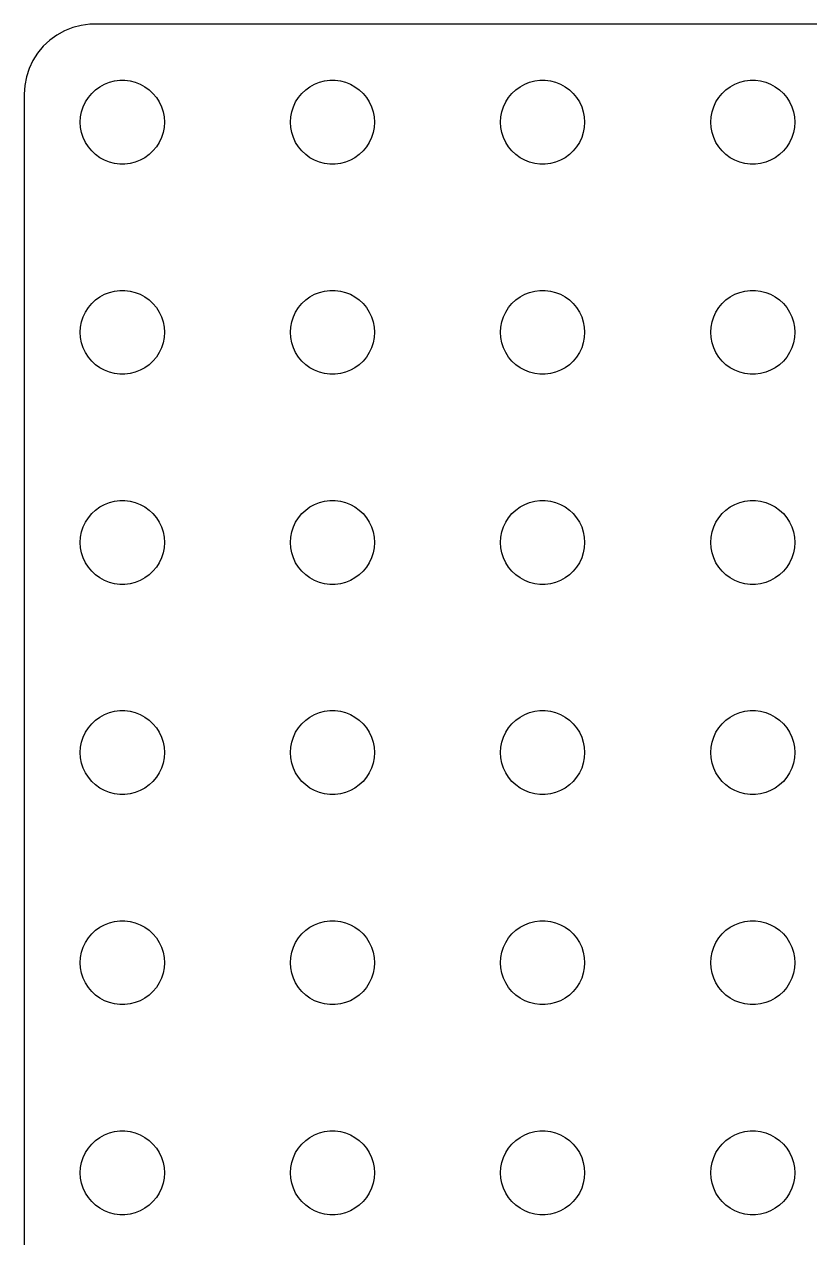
# Model space of a CAD drawing. Header units: metres. Extents: x 0 to 224, y 1 to 164.
# Drawn here: x 0.5 to 56.6, y 77.9 to 164.5 of the extents above; entities that cross this region are included whole.
import ezdxf

# ---------------------------------------------------------------- set-up
doc = ezdxf.new("R2010")
doc.units = ezdxf.units.M

msp = doc.modelspace()

# ---------------------------------------------------------------- linework, layer by layer
for p, q in [((2.82086, 163.722), (2.31287, 163.353)), ((3.37109, 164.024), (2.82086, 163.722)), ((3.95491, 164.255), (3.37109, 164.024)), ((4.56308, 164.411), (3.95491, 164.255)), ((5.18604, 164.49), (4.56308, 164.411)), ((219.814, 164.49), (5.18604, 164.49)), ((1.85515, 162.923), (1.45491, 162.439)), ((2.31287, 163.353), (1.85515, 162.923)), ((1.45491, 162.439), (1.11845, 161.909)), ((0.85111, 161.341), (0.65707, 160.743)), ((1.11845, 161.909), (0.85111, 161.341)), ((0.65707, 160.743), (0.53941, 160.127)), ((6.22266, 160.214), (6.57294, 160.353)), ((6.57294, 160.353), (6.93785, 160.447)), ((6.93785, 160.447), (7.31161, 160.494)), ((7.31161, 160.494), (7.68837, 160.494)), ((7.68837, 160.494), (8.06213, 160.447)), ((8.06213, 160.447), (8.42705, 160.353)), ((8.42705, 160.353), (8.77733, 160.214)), ((21.2227, 160.214), (21.5729, 160.353)), ((21.5729, 160.353), (21.9379, 160.447)), ((21.9379, 160.447), (22.3116, 160.494)), ((22.3116, 160.494), (22.6884, 160.494)), ((22.6884, 160.494), (23.0621, 160.447)), ((23.0621, 160.447), (23.427, 160.353)), ((23.427, 160.353), (23.7773, 160.214)), ((36.2227, 160.214), (36.5729, 160.353)), ((36.5729, 160.353), (36.9379, 160.447)), ((36.9379, 160.447), (37.3116, 160.494)), ((37.3116, 160.494), (37.6884, 160.494)), ((37.6884, 160.494), (38.0621, 160.447)), ((38.0621, 160.447), (38.427, 160.353)), ((38.427, 160.353), (38.7773, 160.214)), ((51.2227, 160.214), (51.5729, 160.353)), ((51.5729, 160.353), (51.9379, 160.447)), ((51.9379, 160.447), (52.3116, 160.494)), ((52.3116, 160.494), (52.6884, 160.494)), ((52.6884, 160.494), (53.0621, 160.447)), ((53.0621, 160.447), (53.427, 160.353)), ((53.427, 160.353), (53.7773, 160.214)), ((0.53941, 160.127), (0.5, 159.5)), ((0.5, 159.5), (0.5, 5.5)), ((5.07294, 159.263), (5.31308, 159.554)), ((5.31308, 159.554), (5.58772, 159.812)), ((5.58772, 159.812), (5.89252, 160.033)), ((5.89252, 160.033), (6.22266, 160.214)), ((8.77733, 160.214), (9.10747, 160.033)), ((9.10747, 160.033), (9.41226, 159.812)), ((9.41226, 159.812), (9.6869, 159.554)), ((9.6869, 159.554), (9.92705, 159.263)), ((20.0729, 159.263), (20.3131, 159.554)), ((20.3131, 159.554), (20.5877, 159.812)), ((20.5877, 159.812), (20.8925, 160.033)), ((20.8925, 160.033), (21.2227, 160.214)), ((23.7773, 160.214), (24.1075, 160.033)), ((24.1075, 160.033), (24.4123, 159.812)), ((24.4123, 159.812), (24.6869, 159.554)), ((24.6869, 159.554), (24.927, 159.263)), ((35.0729, 159.263), (35.3131, 159.554)), ((35.3131, 159.554), (35.5877, 159.812)), ((35.5877, 159.812), (35.8925, 160.033)), ((35.8925, 160.033), (36.2227, 160.214)), ((38.7773, 160.214), (39.1075, 160.033)), ((39.1075, 160.033), (39.4123, 159.812)), ((39.4123, 159.812), (39.6869, 159.554)), ((39.6869, 159.554), (39.927, 159.263)), ((50.0729, 159.263), (50.3131, 159.554)), ((50.3131, 159.554), (50.5877, 159.812)), ((50.5877, 159.812), (50.8925, 160.033)), ((50.8925, 160.033), (51.2227, 160.214)), ((53.7773, 160.214), (54.1075, 160.033)), ((54.1075, 160.033), (54.4123, 159.812)), ((54.4123, 159.812), (54.6869, 159.554)), ((54.6869, 159.554), (54.927, 159.263)), ((4.59424, 158.246), (4.71066, 158.604)), ((4.71066, 158.604), (4.87108, 158.945)), ((4.87108, 158.945), (5.07294, 159.263)), ((9.92705, 159.263), (10.1289, 158.945)), ((10.1289, 158.945), (10.2893, 158.604)), ((10.2893, 158.604), (10.4057, 158.246)), ((19.5942, 158.246), (19.7107, 158.604)), ((19.7107, 158.604), (19.8711, 158.945)), ((19.8711, 158.945), (20.0729, 159.263)), ((24.927, 159.263), (25.1289, 158.945)), ((25.1289, 158.945), (25.2893, 158.604)), ((25.2893, 158.604), (25.4057, 158.246)), ((34.5942, 158.246), (34.7107, 158.604)), ((34.7107, 158.604), (34.8711, 158.945)), ((34.8711, 158.945), (35.0729, 159.263)), ((39.927, 159.263), (40.1289, 158.945)), ((40.1289, 158.945), (40.2893, 158.604)), ((40.2893, 158.604), (40.4057, 158.246)), ((49.5942, 158.246), (49.7107, 158.604)), ((49.7107, 158.604), (49.8711, 158.945)), ((49.8711, 158.945), (50.0729, 159.263)), ((54.927, 159.263), (55.1289, 158.945)), ((55.1289, 158.945), (55.2893, 158.604)), ((55.2893, 158.604), (55.4057, 158.246)), ((4.5, 157.5), (4.52365, 157.876)), ((4.52365, 157.876), (4.59424, 158.246)), ((10.4057, 158.246), (10.4763, 157.876)), ((10.4763, 157.876), (10.5, 157.5)), ((19.5, 157.5), (19.5237, 157.876)), ((19.5237, 157.876), (19.5942, 158.246)), ((25.4057, 158.246), (25.4763, 157.876)), ((25.4763, 157.876), (25.5, 157.5)), ((34.5, 157.5), (34.5237, 157.876)), ((34.5237, 157.876), (34.5942, 158.246)), ((40.4057, 158.246), (40.4763, 157.876)), ((40.4763, 157.876), (40.5, 157.5)), ((49.5, 157.5), (49.5237, 157.876)), ((49.5237, 157.876), (49.5942, 158.246)), ((55.4057, 158.246), (55.4763, 157.876)), ((55.4763, 157.876), (55.5, 157.5)), ((4.52365, 157.124), (4.5, 157.5)), ((4.59424, 156.754), (4.52365, 157.124)), ((10.4763, 157.124), (10.4057, 156.754)), ((10.5, 157.5), (10.4763, 157.124)), ((19.5237, 157.124), (19.5, 157.5)), ((19.5942, 156.754), (19.5237, 157.124)), ((25.4763, 157.124), (25.4057, 156.754)), ((25.5, 157.5), (25.4763, 157.124)), ((34.5237, 157.124), (34.5, 157.5)), ((34.5942, 156.754), (34.5237, 157.124)), ((40.4763, 157.124), (40.4057, 156.754)), ((40.5, 157.5), (40.4763, 157.124)), ((49.5237, 157.124), (49.5, 157.5)), ((49.5942, 156.754), (49.5237, 157.124)), ((55.4763, 157.124), (55.4057, 156.754)), ((55.5, 157.5), (55.4763, 157.124)), ((4.71066, 156.396), (4.59424, 156.754)), ((4.87108, 156.055), (4.71066, 156.396)), ((5.07294, 155.737), (4.87108, 156.055)), ((10.1289, 156.055), (9.92705, 155.737)), ((10.2893, 156.396), (10.1289, 156.055)), ((10.4057, 156.754), (10.2893, 156.396)), ((19.7107, 156.396), (19.5942, 156.754)), ((19.8711, 156.055), (19.7107, 156.396)), ((20.0729, 155.737), (19.8711, 156.055)), ((25.1289, 156.055), (24.927, 155.737)), ((25.2893, 156.396), (25.1289, 156.055)), ((25.4057, 156.754), (25.2893, 156.396)), ((34.7107, 156.396), (34.5942, 156.754)), ((34.8711, 156.055), (34.7107, 156.396)), ((35.0729, 155.737), (34.8711, 156.055)), ((40.1289, 156.055), (39.927, 155.737)), ((40.2893, 156.396), (40.1289, 156.055)), ((40.4057, 156.754), (40.2893, 156.396)), ((49.7107, 156.396), (49.5942, 156.754)), ((49.8711, 156.055), (49.7107, 156.396)), ((50.0729, 155.737), (49.8711, 156.055)), ((55.1289, 156.055), (54.927, 155.737)), ((55.2893, 156.396), (55.1289, 156.055)), ((55.4057, 156.754), (55.2893, 156.396)), ((5.31308, 155.446), (5.07294, 155.737)), ((5.58772, 155.188), (5.31308, 155.446)), ((5.89252, 154.967), (5.58772, 155.188)), ((9.41226, 155.188), (9.10747, 154.967)), ((9.6869, 155.446), (9.41226, 155.188)), ((9.92705, 155.737), (9.6869, 155.446)), ((20.3131, 155.446), (20.0729, 155.737)), ((20.5877, 155.188), (20.3131, 155.446)), ((20.8925, 154.967), (20.5877, 155.188)), ((24.4123, 155.188), (24.1075, 154.967)), ((24.6869, 155.446), (24.4123, 155.188)), ((24.927, 155.737), (24.6869, 155.446)), ((35.3131, 155.446), (35.0729, 155.737)), ((35.5877, 155.188), (35.3131, 155.446)), ((35.8925, 154.967), (35.5877, 155.188)), ((39.4123, 155.188), (39.1075, 154.967)), ((39.6869, 155.446), (39.4123, 155.188)), ((39.927, 155.737), (39.6869, 155.446)), ((50.3131, 155.446), (50.0729, 155.737)), ((50.5877, 155.188), (50.3131, 155.446)), ((50.8925, 154.967), (50.5877, 155.188)), ((54.4123, 155.188), (54.1075, 154.967)), ((54.6869, 155.446), (54.4123, 155.188)), ((54.927, 155.737), (54.6869, 155.446)), ((6.22266, 154.786), (5.89252, 154.967)), ((6.57294, 154.647), (6.22266, 154.786)), ((6.93785, 154.553), (6.57294, 154.647)), ((7.31161, 154.506), (6.93785, 154.553)), ((7.68837, 154.506), (7.31161, 154.506)), ((8.06213, 154.553), (7.68837, 154.506)), ((8.42705, 154.647), (8.06213, 154.553)), ((8.77733, 154.786), (8.42705, 154.647)), ((9.10747, 154.967), (8.77733, 154.786)), ((21.2227, 154.786), (20.8925, 154.967)), ((21.5729, 154.647), (21.2227, 154.786)), ((21.9379, 154.553), (21.5729, 154.647)), ((22.3116, 154.506), (21.9379, 154.553)), ((22.6884, 154.506), (22.3116, 154.506)), ((23.0621, 154.553), (22.6884, 154.506)), ((23.427, 154.647), (23.0621, 154.553)), ((23.7773, 154.786), (23.427, 154.647)), ((24.1075, 154.967), (23.7773, 154.786)), ((36.2227, 154.786), (35.8925, 154.967)), ((36.5729, 154.647), (36.2227, 154.786)), ((36.9379, 154.553), (36.5729, 154.647)), ((37.3116, 154.506), (36.9379, 154.553)), ((37.6884, 154.506), (37.3116, 154.506)), ((38.0621, 154.553), (37.6884, 154.506)), ((38.427, 154.647), (38.0621, 154.553)), ((38.7773, 154.786), (38.427, 154.647)), ((39.1075, 154.967), (38.7773, 154.786)), ((51.2227, 154.786), (50.8925, 154.967)), ((51.5729, 154.647), (51.2227, 154.786)), ((51.9379, 154.553), (51.5729, 154.647)), ((52.3116, 154.506), (51.9379, 154.553)), ((52.6884, 154.506), (52.3116, 154.506)), ((53.0621, 154.553), (52.6884, 154.506)), ((53.427, 154.647), (53.0621, 154.553)), ((53.7773, 154.786), (53.427, 154.647)), ((54.1075, 154.967), (53.7773, 154.786)), ((5.31308, 144.554), (5.58772, 144.812)), ((5.58772, 144.812), (5.89252, 145.033)), ((5.89252, 145.033), (6.22266, 145.214)), ((6.22266, 145.214), (6.57294, 145.353)), ((6.57294, 145.353), (6.93785, 145.447)), ((6.93785, 145.447), (7.31161, 145.494)), ((7.31161, 145.494), (7.68837, 145.494)), ((7.68837, 145.494), (8.06213, 145.447)), ((8.06213, 145.447), (8.42705, 145.353)), ((8.42705, 145.353), (8.77733, 145.214)), ((8.77733, 145.214), (9.10747, 145.033)), ((9.10747, 145.033), (9.41226, 144.812)), ((9.41226, 144.812), (9.6869, 144.554)), ((20.3131, 144.554), (20.5877, 144.812)), ((20.5877, 144.812), (20.8925, 145.033)), ((20.8925, 145.033), (21.2227, 145.214)), ((21.2227, 145.214), (21.5729, 145.353)), ((21.5729, 145.353), (21.9379, 145.447)), ((21.9379, 145.447), (22.3116, 145.494)), ((22.3116, 145.494), (22.6884, 145.494)), ((22.6884, 145.494), (23.0621, 145.447)), ((23.0621, 145.447), (23.427, 145.353)), ((23.427, 145.353), (23.7773, 145.214)), ((23.7773, 145.214), (24.1075, 145.033)), ((24.1075, 145.033), (24.4123, 144.812)), ((24.4123, 144.812), (24.6869, 144.554)), ((35.3131, 144.554), (35.5877, 144.812)), ((35.5877, 144.812), (35.8925, 145.033)), ((35.8925, 145.033), (36.2227, 145.214)), ((36.2227, 145.214), (36.5729, 145.353)), ((36.5729, 145.353), (36.9379, 145.447)), ((36.9379, 145.447), (37.3116, 145.494)), ((37.3116, 145.494), (37.6884, 145.494)), ((37.6884, 145.494), (38.0621, 145.447)), ((38.0621, 145.447), (38.427, 145.353)), ((38.427, 145.353), (38.7773, 145.214)), ((38.7773, 145.214), (39.1075, 145.033)), ((39.1075, 145.033), (39.4123, 144.812)), ((39.4123, 144.812), (39.6869, 144.554)), ((50.3131, 144.554), (50.5877, 144.812)), ((50.5877, 144.812), (50.8925, 145.033)), ((50.8925, 145.033), (51.2227, 145.214)), ((51.2227, 145.214), (51.5729, 145.353)), ((51.5729, 145.353), (51.9379, 145.447)), ((51.9379, 145.447), (52.3116, 145.494)), ((52.3116, 145.494), (52.6884, 145.494)), ((52.6884, 145.494), (53.0621, 145.447)), ((53.0621, 145.447), (53.427, 145.353)), ((53.427, 145.353), (53.7773, 145.214)), ((53.7773, 145.214), (54.1075, 145.033)), ((54.1075, 145.033), (54.4123, 144.812)), ((54.4123, 144.812), (54.6869, 144.554)), ((4.71066, 143.604), (4.87108, 143.945)), ((4.87108, 143.945), (5.07294, 144.263)), ((5.07294, 144.263), (5.31308, 144.554)), ((9.6869, 144.554), (9.92705, 144.263)), ((9.92705, 144.263), (10.1289, 143.945)), ((10.1289, 143.945), (10.2893, 143.604)), ((19.7107, 143.604), (19.8711, 143.945)), ((19.8711, 143.945), (20.0729, 144.263)), ((20.0729, 144.263), (20.3131, 144.554)), ((24.6869, 144.554), (24.927, 144.263)), ((24.927, 144.263), (25.1289, 143.945)), ((25.1289, 143.945), (25.2893, 143.604)), ((34.7107, 143.604), (34.8711, 143.945)), ((34.8711, 143.945), (35.0729, 144.263)), ((35.0729, 144.263), (35.3131, 144.554)), ((39.6869, 144.554), (39.927, 144.263)), ((39.927, 144.263), (40.1289, 143.945)), ((40.1289, 143.945), (40.2893, 143.604)), ((49.7107, 143.604), (49.8711, 143.945)), ((49.8711, 143.945), (50.0729, 144.263)), ((50.0729, 144.263), (50.3131, 144.554)), ((54.6869, 144.554), (54.927, 144.263)), ((54.927, 144.263), (55.1289, 143.945)), ((55.1289, 143.945), (55.2893, 143.604)), ((4.52365, 142.876), (4.59424, 143.246)), ((4.59424, 143.246), (4.71066, 143.604)), ((10.2893, 143.604), (10.4057, 143.246)), ((10.4057, 143.246), (10.4763, 142.876)), ((19.5237, 142.876), (19.5942, 143.246)), ((19.5942, 143.246), (19.7107, 143.604)), ((25.2893, 143.604), (25.4057, 143.246)), ((25.4057, 143.246), (25.4763, 142.876)), ((34.5237, 142.876), (34.5942, 143.246)), ((34.5942, 143.246), (34.7107, 143.604)), ((40.2893, 143.604), (40.4057, 143.246)), ((40.4057, 143.246), (40.4763, 142.876)), ((49.5237, 142.876), (49.5942, 143.246)), ((49.5942, 143.246), (49.7107, 143.604)), ((55.2893, 143.604), (55.4057, 143.246)), ((55.4057, 143.246), (55.4763, 142.876)), ((4.5, 142.5), (4.52365, 142.876)), ((4.52365, 142.124), (4.5, 142.5)), ((4.59424, 141.754), (4.52365, 142.124)), ((10.4763, 142.124), (10.4057, 141.754)), ((10.4763, 142.876), (10.5, 142.5)), ((10.5, 142.5), (10.4763, 142.124)), ((19.5, 142.5), (19.5237, 142.876)), ((19.5237, 142.124), (19.5, 142.5)), ((19.5942, 141.754), (19.5237, 142.124)), ((25.4763, 142.124), (25.4057, 141.754)), ((25.4763, 142.876), (25.5, 142.5)), ((25.5, 142.5), (25.4763, 142.124)), ((34.5, 142.5), (34.5237, 142.876)), ((34.5237, 142.124), (34.5, 142.5)), ((34.5942, 141.754), (34.5237, 142.124)), ((40.4763, 142.124), (40.4057, 141.754)), ((40.4763, 142.876), (40.5, 142.5)), ((40.5, 142.5), (40.4763, 142.124)), ((49.5, 142.5), (49.5237, 142.876)), ((49.5237, 142.124), (49.5, 142.5)), ((49.5942, 141.754), (49.5237, 142.124)), ((55.4763, 142.124), (55.4057, 141.754)), ((55.4763, 142.876), (55.5, 142.5)), ((55.5, 142.5), (55.4763, 142.124)), ((4.71066, 141.396), (4.59424, 141.754)), ((4.87108, 141.055), (4.71066, 141.396)), ((10.2893, 141.396), (10.1289, 141.055)), ((10.4057, 141.754), (10.2893, 141.396)), ((19.7107, 141.396), (19.5942, 141.754)), ((19.8711, 141.055), (19.7107, 141.396)), ((25.2893, 141.396), (25.1289, 141.055)), ((25.4057, 141.754), (25.2893, 141.396)), ((34.7107, 141.396), (34.5942, 141.754)), ((34.8711, 141.055), (34.7107, 141.396)), ((40.2893, 141.396), (40.1289, 141.055)), ((40.4057, 141.754), (40.2893, 141.396)), ((49.7107, 141.396), (49.5942, 141.754)), ((49.8711, 141.055), (49.7107, 141.396)), ((55.2893, 141.396), (55.1289, 141.055)), ((55.4057, 141.754), (55.2893, 141.396)), ((5.07294, 140.737), (4.87108, 141.055)), ((5.31308, 140.446), (5.07294, 140.737)), ((5.58772, 140.188), (5.31308, 140.446)), ((9.6869, 140.446), (9.41226, 140.188)), ((9.92705, 140.737), (9.6869, 140.446)), ((10.1289, 141.055), (9.92705, 140.737)), ((20.0729, 140.737), (19.8711, 141.055)), ((20.3131, 140.446), (20.0729, 140.737)), ((20.5877, 140.188), (20.3131, 140.446)), ((24.6869, 140.446), (24.4123, 140.188)), ((24.927, 140.737), (24.6869, 140.446)), ((25.1289, 141.055), (24.927, 140.737)), ((35.0729, 140.737), (34.8711, 141.055)), ((35.3131, 140.446), (35.0729, 140.737)), ((35.5877, 140.188), (35.3131, 140.446)), ((39.6869, 140.446), (39.4123, 140.188)), ((39.927, 140.737), (39.6869, 140.446)), ((40.1289, 141.055), (39.927, 140.737)), ((50.0729, 140.737), (49.8711, 141.055)), ((50.3131, 140.446), (50.0729, 140.737)), ((50.5877, 140.188), (50.3131, 140.446)), ((54.6869, 140.446), (54.4123, 140.188)), ((54.927, 140.737), (54.6869, 140.446)), ((55.1289, 141.055), (54.927, 140.737)), ((5.89252, 139.967), (5.58772, 140.188)), ((6.22266, 139.786), (5.89252, 139.967)), ((6.57294, 139.647), (6.22266, 139.786)), ((6.93785, 139.553), (6.57294, 139.647)), ((7.31161, 139.506), (6.93785, 139.553)), ((7.68837, 139.506), (7.31161, 139.506)), ((8.06213, 139.553), (7.68837, 139.506)), ((8.42705, 139.647), (8.06213, 139.553)), ((8.77733, 139.786), (8.42705, 139.647)), ((9.10747, 139.967), (8.77733, 139.786)), ((9.41226, 140.188), (9.10747, 139.967)), ((20.8925, 139.967), (20.5877, 140.188)), ((21.2227, 139.786), (20.8925, 139.967)), ((21.5729, 139.647), (21.2227, 139.786)), ((21.9379, 139.553), (21.5729, 139.647)), ((22.3116, 139.506), (21.9379, 139.553)), ((22.6884, 139.506), (22.3116, 139.506)), ((23.0621, 139.553), (22.6884, 139.506)), ((23.427, 139.647), (23.0621, 139.553)), ((23.7773, 139.786), (23.427, 139.647)), ((24.1075, 139.967), (23.7773, 139.786)), ((24.4123, 140.188), (24.1075, 139.967)), ((35.8925, 139.967), (35.5877, 140.188)), ((36.2227, 139.786), (35.8925, 139.967)), ((36.5729, 139.647), (36.2227, 139.786)), ((36.9379, 139.553), (36.5729, 139.647)), ((37.3116, 139.506), (36.9379, 139.553)), ((37.6884, 139.506), (37.3116, 139.506)), ((38.0621, 139.553), (37.6884, 139.506)), ((38.427, 139.647), (38.0621, 139.553)), ((38.7773, 139.786), (38.427, 139.647)), ((39.1075, 139.967), (38.7773, 139.786)), ((39.4123, 140.188), (39.1075, 139.967)), ((50.8925, 139.967), (50.5877, 140.188)), ((51.2227, 139.786), (50.8925, 139.967)), ((51.5729, 139.647), (51.2227, 139.786)), ((51.9379, 139.553), (51.5729, 139.647)), ((52.3116, 139.506), (51.9379, 139.553)), ((52.6884, 139.506), (52.3116, 139.506)), ((53.0621, 139.553), (52.6884, 139.506)), ((53.427, 139.647), (53.0621, 139.553)), ((53.7773, 139.786), (53.427, 139.647)), ((54.1075, 139.967), (53.7773, 139.786)), ((54.4123, 140.188), (54.1075, 139.967)), ((5.58772, 129.812), (5.89252, 130.033)), ((5.89252, 130.033), (6.22266, 130.214)), ((6.22266, 130.214), (6.57294, 130.353)), ((6.57294, 130.353), (6.93785, 130.447)), ((6.93785, 130.447), (7.31161, 130.494)), ((7.31161, 130.494), (7.68837, 130.494)), ((7.68837, 130.494), (8.06213, 130.447)), ((8.06213, 130.447), (8.42705, 130.353)), ((8.42705, 130.353), (8.77733, 130.214)), ((8.77733, 130.214), (9.10747, 130.033)), ((9.10747, 130.033), (9.41226, 129.812)), ((20.5877, 129.812), (20.8925, 130.033)), ((20.8925, 130.033), (21.2227, 130.214)), ((21.2227, 130.214), (21.5729, 130.353)), ((21.5729, 130.353), (21.9379, 130.447)), ((21.9379, 130.447), (22.3116, 130.494)), ((22.3116, 130.494), (22.6884, 130.494)), ((22.6884, 130.494), (23.0621, 130.447)), ((23.0621, 130.447), (23.427, 130.353)), ((23.427, 130.353), (23.7773, 130.214)), ((23.7773, 130.214), (24.1075, 130.033)), ((24.1075, 130.033), (24.4123, 129.812)), ((35.5877, 129.812), (35.8925, 130.033)), ((35.8925, 130.033), (36.2227, 130.214)), ((36.2227, 130.214), (36.5729, 130.353)), ((36.5729, 130.353), (36.9379, 130.447)), ((36.9379, 130.447), (37.3116, 130.494)), ((37.3116, 130.494), (37.6884, 130.494)), ((37.6884, 130.494), (38.0621, 130.447)), ((38.0621, 130.447), (38.427, 130.353)), ((38.427, 130.353), (38.7773, 130.214)), ((38.7773, 130.214), (39.1075, 130.033)), ((39.1075, 130.033), (39.4123, 129.812)), ((50.5877, 129.812), (50.8925, 130.033)), ((50.8925, 130.033), (51.2227, 130.214)), ((51.2227, 130.214), (51.5729, 130.353)), ((51.5729, 130.353), (51.9379, 130.447)), ((51.9379, 130.447), (52.3116, 130.494)), ((52.3116, 130.494), (52.6884, 130.494)), ((52.6884, 130.494), (53.0621, 130.447)), ((53.0621, 130.447), (53.427, 130.353)), ((53.427, 130.353), (53.7773, 130.214)), ((53.7773, 130.214), (54.1075, 130.033)), ((54.1075, 130.033), (54.4123, 129.812)), ((4.87108, 128.945), (5.07294, 129.263)), ((5.07294, 129.263), (5.31308, 129.554)), ((5.31308, 129.554), (5.58772, 129.812)), ((9.41226, 129.812), (9.6869, 129.554)), ((9.6869, 129.554), (9.92705, 129.263)), ((9.92705, 129.263), (10.1289, 128.945)), ((19.8711, 128.945), (20.0729, 129.263)), ((20.0729, 129.263), (20.3131, 129.554)), ((20.3131, 129.554), (20.5877, 129.812)), ((24.4123, 129.812), (24.6869, 129.554)), ((24.6869, 129.554), (24.927, 129.263)), ((24.927, 129.263), (25.1289, 128.945)), ((34.8711, 128.945), (35.0729, 129.263)), ((35.0729, 129.263), (35.3131, 129.554)), ((35.3131, 129.554), (35.5877, 129.812)), ((39.4123, 129.812), (39.6869, 129.554)), ((39.6869, 129.554), (39.927, 129.263)), ((39.927, 129.263), (40.1289, 128.945)), ((49.8711, 128.945), (50.0729, 129.263)), ((50.0729, 129.263), (50.3131, 129.554)), ((50.3131, 129.554), (50.5877, 129.812)), ((54.4123, 129.812), (54.6869, 129.554)), ((54.6869, 129.554), (54.927, 129.263)), ((54.927, 129.263), (55.1289, 128.945)), ((4.52365, 127.876), (4.59424, 128.246)), ((4.59424, 128.246), (4.71066, 128.604)), ((4.71066, 128.604), (4.87108, 128.945)), ((10.1289, 128.945), (10.2893, 128.604)), ((10.2893, 128.604), (10.4057, 128.246)), ((10.4057, 128.246), (10.4763, 127.876)), ((19.5237, 127.876), (19.5942, 128.246)), ((19.5942, 128.246), (19.7107, 128.604)), ((19.7107, 128.604), (19.8711, 128.945)), ((25.1289, 128.945), (25.2893, 128.604)), ((25.2893, 128.604), (25.4057, 128.246)), ((25.4057, 128.246), (25.4763, 127.876)), ((34.5237, 127.876), (34.5942, 128.246)), ((34.5942, 128.246), (34.7107, 128.604)), ((34.7107, 128.604), (34.8711, 128.945)), ((40.1289, 128.945), (40.2893, 128.604)), ((40.2893, 128.604), (40.4057, 128.246)), ((40.4057, 128.246), (40.4763, 127.876)), ((49.5237, 127.876), (49.5942, 128.246)), ((49.5942, 128.246), (49.7107, 128.604)), ((49.7107, 128.604), (49.8711, 128.945)), ((55.1289, 128.945), (55.2893, 128.604)), ((55.2893, 128.604), (55.4057, 128.246)), ((55.4057, 128.246), (55.4763, 127.876)), ((4.5, 127.5), (4.52365, 127.876)), ((4.52365, 127.124), (4.5, 127.5)), ((10.4763, 127.876), (10.5, 127.5)), ((10.5, 127.5), (10.4763, 127.124)), ((19.5, 127.5), (19.5237, 127.876)), ((19.5237, 127.124), (19.5, 127.5)), ((25.4763, 127.876), (25.5, 127.5)), ((25.5, 127.5), (25.4763, 127.124)), ((34.5, 127.5), (34.5237, 127.876)), ((34.5237, 127.124), (34.5, 127.5)), ((40.4763, 127.876), (40.5, 127.5)), ((40.5, 127.5), (40.4763, 127.124)), ((49.5, 127.5), (49.5237, 127.876)), ((49.5237, 127.124), (49.5, 127.5)), ((55.4763, 127.876), (55.5, 127.5)), ((55.5, 127.5), (55.4763, 127.124)), ((4.59424, 126.754), (4.52365, 127.124)), ((4.71066, 126.396), (4.59424, 126.754)), ((10.4057, 126.754), (10.2893, 126.396)), ((10.4763, 127.124), (10.4057, 126.754)), ((19.5942, 126.754), (19.5237, 127.124)), ((19.7107, 126.396), (19.5942, 126.754)), ((25.4057, 126.754), (25.2893, 126.396)), ((25.4763, 127.124), (25.4057, 126.754)), ((34.5942, 126.754), (34.5237, 127.124)), ((34.7107, 126.396), (34.5942, 126.754)), ((40.4057, 126.754), (40.2893, 126.396)), ((40.4763, 127.124), (40.4057, 126.754)), ((49.5942, 126.754), (49.5237, 127.124)), ((49.7107, 126.396), (49.5942, 126.754)), ((55.4057, 126.754), (55.2893, 126.396)), ((55.4763, 127.124), (55.4057, 126.754)), ((4.87108, 126.055), (4.71066, 126.396)), ((5.07294, 125.737), (4.87108, 126.055)), ((5.31308, 125.446), (5.07294, 125.737)), ((9.92705, 125.737), (9.6869, 125.446)), ((10.1289, 126.055), (9.92705, 125.737)), ((10.2893, 126.396), (10.1289, 126.055)), ((19.8711, 126.055), (19.7107, 126.396)), ((20.0729, 125.737), (19.8711, 126.055)), ((20.3131, 125.446), (20.0729, 125.737)), ((24.927, 125.737), (24.6869, 125.446)), ((25.1289, 126.055), (24.927, 125.737)), ((25.2893, 126.396), (25.1289, 126.055)), ((34.8711, 126.055), (34.7107, 126.396)), ((35.0729, 125.737), (34.8711, 126.055)), ((35.3131, 125.446), (35.0729, 125.737)), ((39.927, 125.737), (39.6869, 125.446)), ((40.1289, 126.055), (39.927, 125.737)), ((40.2893, 126.396), (40.1289, 126.055)), ((49.8711, 126.055), (49.7107, 126.396)), ((50.0729, 125.737), (49.8711, 126.055)), ((50.3131, 125.446), (50.0729, 125.737)), ((54.927, 125.737), (54.6869, 125.446)), ((55.1289, 126.055), (54.927, 125.737)), ((55.2893, 126.396), (55.1289, 126.055)), ((5.58772, 125.188), (5.31308, 125.446)), ((5.89252, 124.967), (5.58772, 125.188)), ((6.22266, 124.786), (5.89252, 124.967)), ((6.57294, 124.647), (6.22266, 124.786)), ((8.77733, 124.786), (8.42705, 124.647)), ((9.10747, 124.967), (8.77733, 124.786)), ((9.41226, 125.188), (9.10747, 124.967)), ((9.6869, 125.446), (9.41226, 125.188)), ((20.5877, 125.188), (20.3131, 125.446)), ((20.8925, 124.967), (20.5877, 125.188)), ((21.2227, 124.786), (20.8925, 124.967)), ((21.5729, 124.647), (21.2227, 124.786)), ((23.7773, 124.786), (23.427, 124.647)), ((24.1075, 124.967), (23.7773, 124.786)), ((24.4123, 125.188), (24.1075, 124.967)), ((24.6869, 125.446), (24.4123, 125.188)), ((35.5877, 125.188), (35.3131, 125.446)), ((35.8925, 124.967), (35.5877, 125.188)), ((36.2227, 124.786), (35.8925, 124.967)), ((36.5729, 124.647), (36.2227, 124.786)), ((38.7773, 124.786), (38.427, 124.647)), ((39.1075, 124.967), (38.7773, 124.786)), ((39.4123, 125.188), (39.1075, 124.967)), ((39.6869, 125.446), (39.4123, 125.188)), ((50.5877, 125.188), (50.3131, 125.446)), ((50.8925, 124.967), (50.5877, 125.188)), ((51.2227, 124.786), (50.8925, 124.967)), ((51.5729, 124.647), (51.2227, 124.786)), ((53.7773, 124.786), (53.427, 124.647)), ((54.1075, 124.967), (53.7773, 124.786)), ((54.4123, 125.188), (54.1075, 124.967)), ((54.6869, 125.446), (54.4123, 125.188)), ((6.93785, 124.553), (6.57294, 124.647)), ((7.31161, 124.506), (6.93785, 124.553)), ((7.68837, 124.506), (7.31161, 124.506)), ((8.06213, 124.553), (7.68837, 124.506)), ((8.42705, 124.647), (8.06213, 124.553)), ((21.9379, 124.553), (21.5729, 124.647)), ((22.3116, 124.506), (21.9379, 124.553)), ((22.6884, 124.506), (22.3116, 124.506)), ((23.0621, 124.553), (22.6884, 124.506)), ((23.427, 124.647), (23.0621, 124.553)), ((36.9379, 124.553), (36.5729, 124.647)), ((37.3116, 124.506), (36.9379, 124.553)), ((37.6884, 124.506), (37.3116, 124.506)), ((38.0621, 124.553), (37.6884, 124.506)), ((38.427, 124.647), (38.0621, 124.553)), ((51.9379, 124.553), (51.5729, 124.647)), ((52.3116, 124.506), (51.9379, 124.553)), ((52.6884, 124.506), (52.3116, 124.506)), ((53.0621, 124.553), (52.6884, 124.506)), ((53.427, 124.647), (53.0621, 124.553)), ((5.89252, 115.033), (6.22266, 115.214)), ((6.22266, 115.214), (6.57294, 115.353)), ((6.57294, 115.353), (6.93785, 115.447)), ((6.93785, 115.447), (7.31161, 115.494)), ((7.31161, 115.494), (7.68837, 115.494)), ((7.68837, 115.494), (8.06213, 115.447)), ((8.06213, 115.447), (8.42705, 115.353)), ((8.42705, 115.353), (8.77733, 115.214)), ((8.77733, 115.214), (9.10747, 115.033)), ((20.8925, 115.033), (21.2227, 115.214)), ((21.2227, 115.214), (21.5729, 115.353)), ((21.5729, 115.353), (21.9379, 115.447)), ((21.9379, 115.447), (22.3116, 115.494)), ((22.3116, 115.494), (22.6884, 115.494)), ((22.6884, 115.494), (23.0621, 115.447)), ((23.0621, 115.447), (23.427, 115.353)), ((23.427, 115.353), (23.7773, 115.214)), ((23.7773, 115.214), (24.1075, 115.033)), ((35.8925, 115.033), (36.2227, 115.214)), ((36.2227, 115.214), (36.5729, 115.353)), ((36.5729, 115.353), (36.9379, 115.447)), ((36.9379, 115.447), (37.3116, 115.494)), ((37.3116, 115.494), (37.6884, 115.494)), ((37.6884, 115.494), (38.0621, 115.447)), ((38.0621, 115.447), (38.427, 115.353)), ((38.427, 115.353), (38.7773, 115.214)), ((38.7773, 115.214), (39.1075, 115.033)), ((50.8925, 115.033), (51.2227, 115.214)), ((51.2227, 115.214), (51.5729, 115.353)), ((51.5729, 115.353), (51.9379, 115.447)), ((51.9379, 115.447), (52.3116, 115.494)), ((52.3116, 115.494), (52.6884, 115.494)), ((52.6884, 115.494), (53.0621, 115.447)), ((53.0621, 115.447), (53.427, 115.353)), ((53.427, 115.353), (53.7773, 115.214)), ((53.7773, 115.214), (54.1075, 115.033)), ((5.07294, 114.263), (5.31308, 114.554)), ((5.31308, 114.554), (5.58772, 114.812)), ((5.58772, 114.812), (5.89252, 115.033)), ((9.10747, 115.033), (9.41226, 114.812)), ((9.41226, 114.812), (9.6869, 114.554)), ((9.6869, 114.554), (9.92705, 114.263)), ((20.0729, 114.263), (20.3131, 114.554)), ((20.3131, 114.554), (20.5877, 114.812)), ((20.5877, 114.812), (20.8925, 115.033)), ((24.1075, 115.033), (24.4123, 114.812)), ((24.4123, 114.812), (24.6869, 114.554)), ((24.6869, 114.554), (24.927, 114.263)), ((35.0729, 114.263), (35.3131, 114.554)), ((35.3131, 114.554), (35.5877, 114.812)), ((35.5877, 114.812), (35.8925, 115.033)), ((39.1075, 115.033), (39.4123, 114.812)), ((39.4123, 114.812), (39.6869, 114.554)), ((39.6869, 114.554), (39.927, 114.263)), ((50.0729, 114.263), (50.3131, 114.554)), ((50.3131, 114.554), (50.5877, 114.812)), ((50.5877, 114.812), (50.8925, 115.033)), ((54.1075, 115.033), (54.4123, 114.812)), ((54.4123, 114.812), (54.6869, 114.554)), ((54.6869, 114.554), (54.927, 114.263)), ((4.59424, 113.246), (4.71066, 113.604)), ((4.71066, 113.604), (4.87108, 113.945)), ((4.87108, 113.945), (5.07294, 114.263)), ((9.92705, 114.263), (10.1289, 113.945)), ((10.1289, 113.945), (10.2893, 113.604)), ((10.2893, 113.604), (10.4057, 113.246)), ((19.5942, 113.246), (19.7107, 113.604)), ((19.7107, 113.604), (19.8711, 113.945)), ((19.8711, 113.945), (20.0729, 114.263)), ((24.927, 114.263), (25.1289, 113.945)), ((25.1289, 113.945), (25.2893, 113.604)), ((25.2893, 113.604), (25.4057, 113.246)), ((34.5942, 113.246), (34.7107, 113.604)), ((34.7107, 113.604), (34.8711, 113.945)), ((34.8711, 113.945), (35.0729, 114.263)), ((39.927, 114.263), (40.1289, 113.945)), ((40.1289, 113.945), (40.2893, 113.604)), ((40.2893, 113.604), (40.4057, 113.246)), ((49.5942, 113.246), (49.7107, 113.604)), ((49.7107, 113.604), (49.8711, 113.945)), ((49.8711, 113.945), (50.0729, 114.263)), ((54.927, 114.263), (55.1289, 113.945)), ((55.1289, 113.945), (55.2893, 113.604)), ((55.2893, 113.604), (55.4057, 113.246)), ((4.5, 112.5), (4.52365, 112.876)), ((4.52365, 112.876), (4.59424, 113.246)), ((10.4057, 113.246), (10.4763, 112.876)), ((10.4763, 112.876), (10.5, 112.5)), ((19.5, 112.5), (19.5237, 112.876)), ((19.5237, 112.876), (19.5942, 113.246)), ((25.4057, 113.246), (25.4763, 112.876)), ((25.4763, 112.876), (25.5, 112.5)), ((34.5, 112.5), (34.5237, 112.876)), ((34.5237, 112.876), (34.5942, 113.246)), ((40.4057, 113.246), (40.4763, 112.876)), ((40.4763, 112.876), (40.5, 112.5)), ((49.5, 112.5), (49.5237, 112.876)), ((49.5237, 112.876), (49.5942, 113.246)), ((55.4057, 113.246), (55.4763, 112.876)), ((55.4763, 112.876), (55.5, 112.5)), ((4.52365, 112.124), (4.5, 112.5)), ((4.59424, 111.754), (4.52365, 112.124)), ((4.71066, 111.396), (4.59424, 111.754)), ((10.4057, 111.754), (10.2893, 111.396)), ((10.4763, 112.124), (10.4057, 111.754)), ((10.5, 112.5), (10.4763, 112.124)), ((19.5237, 112.124), (19.5, 112.5)), ((19.5942, 111.754), (19.5237, 112.124)), ((19.7107, 111.396), (19.5942, 111.754)), ((25.4057, 111.754), (25.2893, 111.396)), ((25.4763, 112.124), (25.4057, 111.754)), ((25.5, 112.5), (25.4763, 112.124)), ((34.5237, 112.124), (34.5, 112.5)), ((34.5942, 111.754), (34.5237, 112.124)), ((34.7107, 111.396), (34.5942, 111.754)), ((40.4057, 111.754), (40.2893, 111.396)), ((40.4763, 112.124), (40.4057, 111.754)), ((40.5, 112.5), (40.4763, 112.124)), ((49.5237, 112.124), (49.5, 112.5)), ((49.5942, 111.754), (49.5237, 112.124)), ((49.7107, 111.396), (49.5942, 111.754)), ((55.4057, 111.754), (55.2893, 111.396)), ((55.4763, 112.124), (55.4057, 111.754)), ((55.5, 112.5), (55.4763, 112.124)), ((4.87108, 111.055), (4.71066, 111.396)), ((5.07294, 110.737), (4.87108, 111.055)), ((10.1289, 111.055), (9.92705, 110.737)), ((10.2893, 111.396), (10.1289, 111.055)), ((19.8711, 111.055), (19.7107, 111.396)), ((20.0729, 110.737), (19.8711, 111.055)), ((25.1289, 111.055), (24.927, 110.737)), ((25.2893, 111.396), (25.1289, 111.055)), ((34.8711, 111.055), (34.7107, 111.396)), ((35.0729, 110.737), (34.8711, 111.055)), ((40.1289, 111.055), (39.927, 110.737)), ((40.2893, 111.396), (40.1289, 111.055)), ((49.8711, 111.055), (49.7107, 111.396)), ((50.0729, 110.737), (49.8711, 111.055)), ((55.1289, 111.055), (54.927, 110.737)), ((55.2893, 111.396), (55.1289, 111.055)), ((5.31308, 110.446), (5.07294, 110.737)), ((5.58772, 110.188), (5.31308, 110.446)), ((5.89252, 109.967), (5.58772, 110.188)), ((9.41226, 110.188), (9.10747, 109.967)), ((9.6869, 110.446), (9.41226, 110.188)), ((9.92705, 110.737), (9.6869, 110.446)), ((20.3131, 110.446), (20.0729, 110.737)), ((20.5877, 110.188), (20.3131, 110.446)), ((20.8925, 109.967), (20.5877, 110.188)), ((24.4123, 110.188), (24.1075, 109.967)), ((24.6869, 110.446), (24.4123, 110.188)), ((24.927, 110.737), (24.6869, 110.446)), ((35.3131, 110.446), (35.0729, 110.737)), ((35.5877, 110.188), (35.3131, 110.446)), ((35.8925, 109.967), (35.5877, 110.188)), ((39.4123, 110.188), (39.1075, 109.967)), ((39.6869, 110.446), (39.4123, 110.188)), ((39.927, 110.737), (39.6869, 110.446)), ((50.3131, 110.446), (50.0729, 110.737)), ((50.5877, 110.188), (50.3131, 110.446)), ((50.8925, 109.967), (50.5877, 110.188)), ((54.4123, 110.188), (54.1075, 109.967)), ((54.6869, 110.446), (54.4123, 110.188)), ((54.927, 110.737), (54.6869, 110.446)), ((6.22266, 109.786), (5.89252, 109.967)), ((6.57294, 109.647), (6.22266, 109.786)), ((6.93785, 109.553), (6.57294, 109.647)), ((7.31161, 109.506), (6.93785, 109.553)), ((7.68837, 109.506), (7.31161, 109.506)), ((8.06213, 109.553), (7.68837, 109.506)), ((8.42705, 109.647), (8.06213, 109.553)), ((8.77733, 109.786), (8.42705, 109.647)), ((9.10747, 109.967), (8.77733, 109.786)), ((21.2227, 109.786), (20.8925, 109.967)), ((21.5729, 109.647), (21.2227, 109.786)), ((21.9379, 109.553), (21.5729, 109.647)), ((22.3116, 109.506), (21.9379, 109.553)), ((22.6884, 109.506), (22.3116, 109.506)), ((23.0621, 109.553), (22.6884, 109.506)), ((23.427, 109.647), (23.0621, 109.553)), ((23.7773, 109.786), (23.427, 109.647)), ((24.1075, 109.967), (23.7773, 109.786)), ((36.2227, 109.786), (35.8925, 109.967)), ((36.5729, 109.647), (36.2227, 109.786)), ((36.9379, 109.553), (36.5729, 109.647)), ((37.3116, 109.506), (36.9379, 109.553)), ((37.6884, 109.506), (37.3116, 109.506)), ((38.0621, 109.553), (37.6884, 109.506)), ((38.427, 109.647), (38.0621, 109.553)), ((38.7773, 109.786), (38.427, 109.647)), ((39.1075, 109.967), (38.7773, 109.786)), ((51.2227, 109.786), (50.8925, 109.967)), ((51.5729, 109.647), (51.2227, 109.786)), ((51.9379, 109.553), (51.5729, 109.647)), ((52.3116, 109.506), (51.9379, 109.553)), ((52.6884, 109.506), (52.3116, 109.506)), ((53.0621, 109.553), (52.6884, 109.506)), ((53.427, 109.647), (53.0621, 109.553)), ((53.7773, 109.786), (53.427, 109.647)), ((54.1075, 109.967), (53.7773, 109.786)), ((6.93785, 100.447), (7.31161, 100.494)), ((7.31161, 100.494), (7.68837, 100.494)), ((7.68837, 100.494), (8.06213, 100.447)), ((21.9379, 100.447), (22.3116, 100.494)), ((22.3116, 100.494), (22.6884, 100.494)), ((22.6884, 100.494), (23.0621, 100.447)), ((36.9379, 100.447), (37.3116, 100.494)), ((37.3116, 100.494), (37.6884, 100.494)), ((37.6884, 100.494), (38.0621, 100.447)), ((51.9379, 100.447), (52.3116, 100.494)), ((52.3116, 100.494), (52.6884, 100.494)), ((52.6884, 100.494), (53.0621, 100.447)), ((5.31308, 99.5536), (5.58772, 99.8115)), ((5.58772, 99.8115), (5.89252, 100.033)), ((5.89252, 100.033), (6.22266, 100.214)), ((6.22266, 100.214), (6.57294, 100.353)), ((6.57294, 100.353), (6.93785, 100.447)), ((8.06213, 100.447), (8.42705, 100.353)), ((8.42705, 100.353), (8.77733, 100.214)), ((8.77733, 100.214), (9.10747, 100.033)), ((9.10747, 100.033), (9.41226, 99.8115)), ((9.41226, 99.8115), (9.6869, 99.5536)), ((20.3131, 99.5536), (20.5877, 99.8115)), ((20.5877, 99.8115), (20.8925, 100.033)), ((20.8925, 100.033), (21.2227, 100.214)), ((21.2227, 100.214), (21.5729, 100.353)), ((21.5729, 100.353), (21.9379, 100.447)), ((23.0621, 100.447), (23.427, 100.353)), ((23.427, 100.353), (23.7773, 100.214)), ((23.7773, 100.214), (24.1075, 100.033)), ((24.1075, 100.033), (24.4123, 99.8115)), ((24.4123, 99.8115), (24.6869, 99.5536)), ((35.3131, 99.5536), (35.5877, 99.8115)), ((35.5877, 99.8115), (35.8925, 100.033)), ((35.8925, 100.033), (36.2227, 100.214)), ((36.2227, 100.214), (36.5729, 100.353)), ((36.5729, 100.353), (36.9379, 100.447)), ((38.0621, 100.447), (38.427, 100.353)), ((38.427, 100.353), (38.7773, 100.214)), ((38.7773, 100.214), (39.1075, 100.033)), ((39.1075, 100.033), (39.4123, 99.8115)), ((39.4123, 99.8115), (39.6869, 99.5536)), ((50.3131, 99.5536), (50.5877, 99.8115)), ((50.5877, 99.8115), (50.8925, 100.033)), ((50.8925, 100.033), (51.2227, 100.214)), ((51.2227, 100.214), (51.5729, 100.353)), ((51.5729, 100.353), (51.9379, 100.447)), ((53.0621, 100.447), (53.427, 100.353)), ((53.427, 100.353), (53.7773, 100.214)), ((53.7773, 100.214), (54.1075, 100.033)), ((54.1075, 100.033), (54.4123, 99.8115)), ((54.4123, 99.8115), (54.6869, 99.5536)), ((4.71066, 98.6044), (4.87108, 98.9453)), ((4.87108, 98.9453), (5.07294, 99.2634)), ((5.07294, 99.2634), (5.31308, 99.5536)), ((9.6869, 99.5536), (9.92705, 99.2634)), ((9.92705, 99.2634), (10.1289, 98.9453)), ((10.1289, 98.9453), (10.2893, 98.6044)), ((19.7107, 98.6044), (19.8711, 98.9453)), ((19.8711, 98.9453), (20.0729, 99.2634)), ((20.0729, 99.2634), (20.3131, 99.5536)), ((24.6869, 99.5536), (24.927, 99.2634)), ((24.927, 99.2634), (25.1289, 98.9453)), ((25.1289, 98.9453), (25.2893, 98.6044)), ((34.7107, 98.6044), (34.8711, 98.9453)), ((34.8711, 98.9453), (35.0729, 99.2634)), ((35.0729, 99.2634), (35.3131, 99.5536)), ((39.6869, 99.5536), (39.927, 99.2634)), ((39.927, 99.2634), (40.1289, 98.9453)), ((40.1289, 98.9453), (40.2893, 98.6044)), ((49.7107, 98.6044), (49.8711, 98.9453)), ((49.8711, 98.9453), (50.0729, 99.2634)), ((50.0729, 99.2634), (50.3131, 99.5536)), ((54.6869, 99.5536), (54.927, 99.2634)), ((54.927, 99.2634), (55.1289, 98.9453)), ((55.1289, 98.9453), (55.2893, 98.6044)), ((4.52365, 97.876), (4.59424, 98.2461)), ((4.59424, 98.2461), (4.71066, 98.6044)), ((10.2893, 98.6044), (10.4057, 98.2461)), ((10.4057, 98.2461), (10.4763, 97.876)), ((19.5237, 97.876), (19.5942, 98.2461)), ((19.5942, 98.2461), (19.7107, 98.6044)), ((25.2893, 98.6044), (25.4057, 98.2461)), ((25.4057, 98.2461), (25.4763, 97.876)), ((34.5237, 97.876), (34.5942, 98.2461)), ((34.5942, 98.2461), (34.7107, 98.6044)), ((40.2893, 98.6044), (40.4057, 98.2461)), ((40.4057, 98.2461), (40.4763, 97.876)), ((49.5237, 97.876), (49.5942, 98.2461)), ((49.5942, 98.2461), (49.7107, 98.6044)), ((55.2893, 98.6044), (55.4057, 98.2461)), ((55.4057, 98.2461), (55.4763, 97.876)), ((4.5, 97.5), (4.52365, 97.876)), ((4.52365, 97.124), (4.5, 97.5)), ((4.59424, 96.7539), (4.52365, 97.124)), ((10.4763, 97.124), (10.4057, 96.7539)), ((10.4763, 97.876), (10.5, 97.5)), ((10.5, 97.5), (10.4763, 97.124)), ((19.5, 97.5), (19.5237, 97.876)), ((19.5237, 97.124), (19.5, 97.5)), ((19.5942, 96.7539), (19.5237, 97.124)), ((25.4763, 97.124), (25.4057, 96.7539)), ((25.4763, 97.876), (25.5, 97.5)), ((25.5, 97.5), (25.4763, 97.124)), ((34.5, 97.5), (34.5237, 97.876)), ((34.5237, 97.124), (34.5, 97.5)), ((34.5942, 96.7539), (34.5237, 97.124)), ((40.4763, 97.124), (40.4057, 96.7539)), ((40.4763, 97.876), (40.5, 97.5)), ((40.5, 97.5), (40.4763, 97.124)), ((49.5, 97.5), (49.5237, 97.876)), ((49.5237, 97.124), (49.5, 97.5)), ((49.5942, 96.7539), (49.5237, 97.124)), ((55.4763, 97.124), (55.4057, 96.7539)), ((55.4763, 97.876), (55.5, 97.5)), ((55.5, 97.5), (55.4763, 97.124)), ((4.71066, 96.3956), (4.59424, 96.7539)), ((4.87108, 96.0547), (4.71066, 96.3956)), ((10.2893, 96.3956), (10.1289, 96.0547)), ((10.4057, 96.7539), (10.2893, 96.3956)), ((19.7107, 96.3956), (19.5942, 96.7539)), ((19.8711, 96.0547), (19.7107, 96.3956)), ((25.2893, 96.3956), (25.1289, 96.0547)), ((25.4057, 96.7539), (25.2893, 96.3956)), ((34.7107, 96.3956), (34.5942, 96.7539)), ((34.8711, 96.0547), (34.7107, 96.3956)), ((40.2893, 96.3956), (40.1289, 96.0547)), ((40.4057, 96.7539), (40.2893, 96.3956)), ((49.7107, 96.3956), (49.5942, 96.7539)), ((49.8711, 96.0547), (49.7107, 96.3956)), ((55.2893, 96.3956), (55.1289, 96.0547)), ((55.4057, 96.7539), (55.2893, 96.3956)), ((5.07294, 95.7366), (4.87108, 96.0547)), ((5.31308, 95.4464), (5.07294, 95.7366)), ((5.58772, 95.1885), (5.31308, 95.4464)), ((9.6869, 95.4464), (9.41226, 95.1885)), ((9.92705, 95.7366), (9.6869, 95.4464)), ((10.1289, 96.0547), (9.92705, 95.7366)), ((20.0729, 95.7366), (19.8711, 96.0547)), ((20.3131, 95.4464), (20.0729, 95.7366)), ((20.5877, 95.1885), (20.3131, 95.4464)), ((24.6869, 95.4464), (24.4123, 95.1885)), ((24.927, 95.7366), (24.6869, 95.4464)), ((25.1289, 96.0547), (24.927, 95.7366)), ((35.0729, 95.7366), (34.8711, 96.0547)), ((35.3131, 95.4464), (35.0729, 95.7366)), ((35.5877, 95.1885), (35.3131, 95.4464)), ((39.6869, 95.4464), (39.4123, 95.1885)), ((39.927, 95.7366), (39.6869, 95.4464)), ((40.1289, 96.0547), (39.927, 95.7366)), ((50.0729, 95.7366), (49.8711, 96.0547)), ((50.3131, 95.4464), (50.0729, 95.7366)), ((50.5877, 95.1885), (50.3131, 95.4464)), ((54.6869, 95.4464), (54.4123, 95.1885)), ((54.927, 95.7366), (54.6869, 95.4464)), ((55.1289, 96.0547), (54.927, 95.7366)), ((5.89252, 94.967), (5.58772, 95.1885)), ((6.22266, 94.7855), (5.89252, 94.967)), ((6.57294, 94.6468), (6.22266, 94.7855)), ((6.93785, 94.5531), (6.57294, 94.6468)), ((7.31161, 94.5059), (6.93785, 94.5531)), ((7.68837, 94.5059), (7.31161, 94.5059)), ((8.06213, 94.5531), (7.68837, 94.5059)), ((8.42705, 94.6468), (8.06213, 94.5531)), ((8.77733, 94.7855), (8.42705, 94.6468)), ((9.10747, 94.967), (8.77733, 94.7855)), ((9.41226, 95.1885), (9.10747, 94.967)), ((20.8925, 94.967), (20.5877, 95.1885)), ((21.2227, 94.7855), (20.8925, 94.967)), ((21.5729, 94.6468), (21.2227, 94.7855)), ((21.9379, 94.5531), (21.5729, 94.6468)), ((22.3116, 94.5059), (21.9379, 94.5531)), ((22.6884, 94.5059), (22.3116, 94.5059)), ((23.0621, 94.5531), (22.6884, 94.5059)), ((23.427, 94.6468), (23.0621, 94.5531)), ((23.7773, 94.7855), (23.427, 94.6468)), ((24.1075, 94.967), (23.7773, 94.7855)), ((24.4123, 95.1885), (24.1075, 94.967)), ((35.8925, 94.967), (35.5877, 95.1885)), ((36.2227, 94.7855), (35.8925, 94.967)), ((36.5729, 94.6468), (36.2227, 94.7855)), ((36.9379, 94.5531), (36.5729, 94.6468)), ((37.3116, 94.5059), (36.9379, 94.5531)), ((37.6884, 94.5059), (37.3116, 94.5059)), ((38.0621, 94.5531), (37.6884, 94.5059)), ((38.427, 94.6468), (38.0621, 94.5531)), ((38.7773, 94.7855), (38.427, 94.6468)), ((39.1075, 94.967), (38.7773, 94.7855)), ((39.4123, 95.1885), (39.1075, 94.967)), ((50.8925, 94.967), (50.5877, 95.1885)), ((51.2227, 94.7855), (50.8925, 94.967)), ((51.5729, 94.6468), (51.2227, 94.7855)), ((51.9379, 94.5531), (51.5729, 94.6468)), ((52.3116, 94.5059), (51.9379, 94.5531)), ((52.6884, 94.5059), (52.3116, 94.5059)), ((53.0621, 94.5531), (52.6884, 94.5059)), ((53.427, 94.6468), (53.0621, 94.5531)), ((53.7773, 94.7855), (53.427, 94.6468)), ((54.1075, 94.967), (53.7773, 94.7855)), ((54.4123, 95.1885), (54.1075, 94.967)), ((5.58772, 84.8115), (5.89252, 85.033)), ((5.89252, 85.033), (6.22266, 85.2145)), ((6.22266, 85.2145), (6.57294, 85.3532)), ((6.57294, 85.3532), (6.93785, 85.4469)), ((6.93785, 85.4469), (7.31161, 85.4941)), ((7.31161, 85.4941), (7.68837, 85.4941)), ((7.68837, 85.4941), (8.06213, 85.4469)), ((8.06213, 85.4469), (8.42705, 85.3532)), ((8.42705, 85.3532), (8.77733, 85.2145)), ((8.77733, 85.2145), (9.10747, 85.033)), ((9.10747, 85.033), (9.41226, 84.8115)), ((20.5877, 84.8115), (20.8925, 85.033)), ((20.8925, 85.033), (21.2227, 85.2145)), ((21.2227, 85.2145), (21.5729, 85.3532)), ((21.5729, 85.3532), (21.9379, 85.4469)), ((21.9379, 85.4469), (22.3116, 85.4941)), ((22.3116, 85.4941), (22.6884, 85.4941)), ((22.6884, 85.4941), (23.0621, 85.4469)), ((23.0621, 85.4469), (23.427, 85.3532)), ((23.427, 85.3532), (23.7773, 85.2145)), ((23.7773, 85.2145), (24.1075, 85.033)), ((24.1075, 85.033), (24.4123, 84.8115)), ((35.5877, 84.8115), (35.8925, 85.033)), ((35.8925, 85.033), (36.2227, 85.2145)), ((36.2227, 85.2145), (36.5729, 85.3532)), ((36.5729, 85.3532), (36.9379, 85.4469)), ((36.9379, 85.4469), (37.3116, 85.4941)), ((37.3116, 85.4941), (37.6884, 85.4941)), ((37.6884, 85.4941), (38.0621, 85.4469)), ((38.0621, 85.4469), (38.427, 85.3532)), ((38.427, 85.3532), (38.7773, 85.2145)), ((38.7773, 85.2145), (39.1075, 85.033)), ((39.1075, 85.033), (39.4123, 84.8115)), ((50.5877, 84.8115), (50.8925, 85.033)), ((50.8925, 85.033), (51.2227, 85.2145)), ((51.2227, 85.2145), (51.5729, 85.3532)), ((51.5729, 85.3532), (51.9379, 85.4469)), ((51.9379, 85.4469), (52.3116, 85.4941)), ((52.3116, 85.4941), (52.6884, 85.4941)), ((52.6884, 85.4941), (53.0621, 85.4469)), ((53.0621, 85.4469), (53.427, 85.3532)), ((53.427, 85.3532), (53.7773, 85.2145)), ((53.7773, 85.2145), (54.1075, 85.033)), ((54.1075, 85.033), (54.4123, 84.8115)), ((4.87108, 83.9453), (5.07294, 84.2634)), ((5.07294, 84.2634), (5.31308, 84.5536)), ((5.31308, 84.5536), (5.58772, 84.8115)), ((9.41226, 84.8115), (9.6869, 84.5536)), ((9.6869, 84.5536), (9.92705, 84.2634)), ((9.92705, 84.2634), (10.1289, 83.9453)), ((19.8711, 83.9453), (20.0729, 84.2634)), ((20.0729, 84.2634), (20.3131, 84.5536)), ((20.3131, 84.5536), (20.5877, 84.8115)), ((24.4123, 84.8115), (24.6869, 84.5536)), ((24.6869, 84.5536), (24.927, 84.2634)), ((24.927, 84.2634), (25.1289, 83.9453)), ((34.8711, 83.9453), (35.0729, 84.2634)), ((35.0729, 84.2634), (35.3131, 84.5536)), ((35.3131, 84.5536), (35.5877, 84.8115)), ((39.4123, 84.8115), (39.6869, 84.5536)), ((39.6869, 84.5536), (39.927, 84.2634)), ((39.927, 84.2634), (40.1289, 83.9453)), ((49.8711, 83.9453), (50.0729, 84.2634)), ((50.0729, 84.2634), (50.3131, 84.5536)), ((50.3131, 84.5536), (50.5877, 84.8115)), ((54.4123, 84.8115), (54.6869, 84.5536)), ((54.6869, 84.5536), (54.927, 84.2634)), ((54.927, 84.2634), (55.1289, 83.9453)), ((4.52365, 82.876), (4.59424, 83.2461)), ((4.59424, 83.2461), (4.71066, 83.6044)), ((4.71066, 83.6044), (4.87108, 83.9453)), ((10.1289, 83.9453), (10.2893, 83.6044)), ((10.2893, 83.6044), (10.4057, 83.2461)), ((10.4057, 83.2461), (10.4763, 82.876)), ((19.5237, 82.876), (19.5942, 83.2461)), ((19.5942, 83.2461), (19.7107, 83.6044)), ((19.7107, 83.6044), (19.8711, 83.9453)), ((25.1289, 83.9453), (25.2893, 83.6044)), ((25.2893, 83.6044), (25.4057, 83.2461)), ((25.4057, 83.2461), (25.4763, 82.876)), ((34.5237, 82.876), (34.5942, 83.2461)), ((34.5942, 83.2461), (34.7107, 83.6044)), ((34.7107, 83.6044), (34.8711, 83.9453)), ((40.1289, 83.9453), (40.2893, 83.6044)), ((40.2893, 83.6044), (40.4057, 83.2461)), ((40.4057, 83.2461), (40.4763, 82.876)), ((49.5237, 82.876), (49.5942, 83.2461)), ((49.5942, 83.2461), (49.7107, 83.6044)), ((49.7107, 83.6044), (49.8711, 83.9453)), ((55.1289, 83.9453), (55.2893, 83.6044)), ((55.2893, 83.6044), (55.4057, 83.2461)), ((55.4057, 83.2461), (55.4763, 82.876)), ((4.5, 82.5), (4.52365, 82.876)), ((4.52365, 82.124), (4.5, 82.5)), ((10.4763, 82.876), (10.5, 82.5)), ((10.5, 82.5), (10.4763, 82.124)), ((19.5, 82.5), (19.5237, 82.876)), ((19.5237, 82.124), (19.5, 82.5)), ((25.4763, 82.876), (25.5, 82.5)), ((25.5, 82.5), (25.4763, 82.124)), ((34.5, 82.5), (34.5237, 82.876)), ((34.5237, 82.124), (34.5, 82.5)), ((40.4763, 82.876), (40.5, 82.5)), ((40.5, 82.5), (40.4763, 82.124)), ((49.5, 82.5), (49.5237, 82.876)), ((49.5237, 82.124), (49.5, 82.5)), ((55.4763, 82.876), (55.5, 82.5)), ((55.5, 82.5), (55.4763, 82.124)), ((4.59424, 81.7539), (4.52365, 82.124)), ((4.71066, 81.3956), (4.59424, 81.7539)), ((10.4057, 81.7539), (10.2893, 81.3956)), ((10.4763, 82.124), (10.4057, 81.7539)), ((19.5942, 81.7539), (19.5237, 82.124)), ((19.7107, 81.3956), (19.5942, 81.7539)), ((25.4057, 81.7539), (25.2893, 81.3956)), ((25.4763, 82.124), (25.4057, 81.7539)), ((34.5942, 81.7539), (34.5237, 82.124)), ((34.7107, 81.3956), (34.5942, 81.7539)), ((40.4057, 81.7539), (40.2893, 81.3956)), ((40.4763, 82.124), (40.4057, 81.7539)), ((49.5942, 81.7539), (49.5237, 82.124)), ((49.7107, 81.3956), (49.5942, 81.7539)), ((55.4057, 81.7539), (55.2893, 81.3956)), ((55.4763, 82.124), (55.4057, 81.7539)), ((4.87108, 81.0547), (4.71066, 81.3956)), ((5.07294, 80.7366), (4.87108, 81.0547)), ((5.31308, 80.4464), (5.07294, 80.7366)), ((9.92705, 80.7366), (9.6869, 80.4464)), ((10.1289, 81.0547), (9.92705, 80.7366)), ((10.2893, 81.3956), (10.1289, 81.0547)), ((19.8711, 81.0547), (19.7107, 81.3956)), ((20.0729, 80.7366), (19.8711, 81.0547)), ((20.3131, 80.4464), (20.0729, 80.7366)), ((24.927, 80.7366), (24.6869, 80.4464)), ((25.1289, 81.0547), (24.927, 80.7366)), ((25.2893, 81.3956), (25.1289, 81.0547)), ((34.8711, 81.0547), (34.7107, 81.3956)), ((35.0729, 80.7366), (34.8711, 81.0547)), ((35.3131, 80.4464), (35.0729, 80.7366)), ((39.927, 80.7366), (39.6869, 80.4464)), ((40.1289, 81.0547), (39.927, 80.7366)), ((40.2893, 81.3956), (40.1289, 81.0547)), ((49.8711, 81.0547), (49.7107, 81.3956)), ((50.0729, 80.7366), (49.8711, 81.0547)), ((50.3131, 80.4464), (50.0729, 80.7366)), ((54.927, 80.7366), (54.6869, 80.4464)), ((55.1289, 81.0547), (54.927, 80.7366)), ((55.2893, 81.3956), (55.1289, 81.0547)), ((5.58772, 80.1885), (5.31308, 80.4464)), ((5.89252, 79.967), (5.58772, 80.1885)), ((6.22266, 79.7855), (5.89252, 79.967)), ((6.57294, 79.6468), (6.22266, 79.7855)), ((8.77733, 79.7855), (8.42705, 79.6468)), ((9.10747, 79.967), (8.77733, 79.7855)), ((9.41226, 80.1885), (9.10747, 79.967)), ((9.6869, 80.4464), (9.41226, 80.1885)), ((20.5877, 80.1885), (20.3131, 80.4464)), ((20.8925, 79.967), (20.5877, 80.1885)), ((21.2227, 79.7855), (20.8925, 79.967)), ((21.5729, 79.6468), (21.2227, 79.7855)), ((23.7773, 79.7855), (23.427, 79.6468)), ((24.1075, 79.967), (23.7773, 79.7855)), ((24.4123, 80.1885), (24.1075, 79.967)), ((24.6869, 80.4464), (24.4123, 80.1885)), ((35.5877, 80.1885), (35.3131, 80.4464)), ((35.8925, 79.967), (35.5877, 80.1885)), ((36.2227, 79.7855), (35.8925, 79.967)), ((36.5729, 79.6468), (36.2227, 79.7855)), ((38.7773, 79.7855), (38.427, 79.6468)), ((39.1075, 79.967), (38.7773, 79.7855)), ((39.4123, 80.1885), (39.1075, 79.967)), ((39.6869, 80.4464), (39.4123, 80.1885)), ((50.5877, 80.1885), (50.3131, 80.4464)), ((50.8925, 79.967), (50.5877, 80.1885)), ((51.2227, 79.7855), (50.8925, 79.967)), ((51.5729, 79.6468), (51.2227, 79.7855)), ((53.7773, 79.7855), (53.427, 79.6468)), ((54.1075, 79.967), (53.7773, 79.7855)), ((54.4123, 80.1885), (54.1075, 79.967)), ((54.6869, 80.4464), (54.4123, 80.1885)), ((6.93785, 79.5531), (6.57294, 79.6468)), ((7.31161, 79.5059), (6.93785, 79.5531)), ((7.68837, 79.5059), (7.31161, 79.5059)), ((8.06213, 79.5531), (7.68837, 79.5059)), ((8.42705, 79.6468), (8.06213, 79.5531)), ((21.9379, 79.5531), (21.5729, 79.6468)), ((22.3116, 79.5059), (21.9379, 79.5531)), ((22.6884, 79.5059), (22.3116, 79.5059)), ((23.0621, 79.5531), (22.6884, 79.5059)), ((23.427, 79.6468), (23.0621, 79.5531)), ((36.9379, 79.5531), (36.5729, 79.6468)), ((37.3116, 79.5059), (36.9379, 79.5531)), ((37.6884, 79.5059), (37.3116, 79.5059)), ((38.0621, 79.5531), (37.6884, 79.5059)), ((38.427, 79.6468), (38.0621, 79.5531)), ((51.9379, 79.5531), (51.5729, 79.6468)), ((52.3116, 79.5059), (51.9379, 79.5531)), ((52.6884, 79.5059), (52.3116, 79.5059)), ((53.0621, 79.5531), (52.6884, 79.5059)), ((53.427, 79.6468), (53.0621, 79.5531))]:
    msp.add_line(p, q)

doc.saveas('drawing.dxf')
